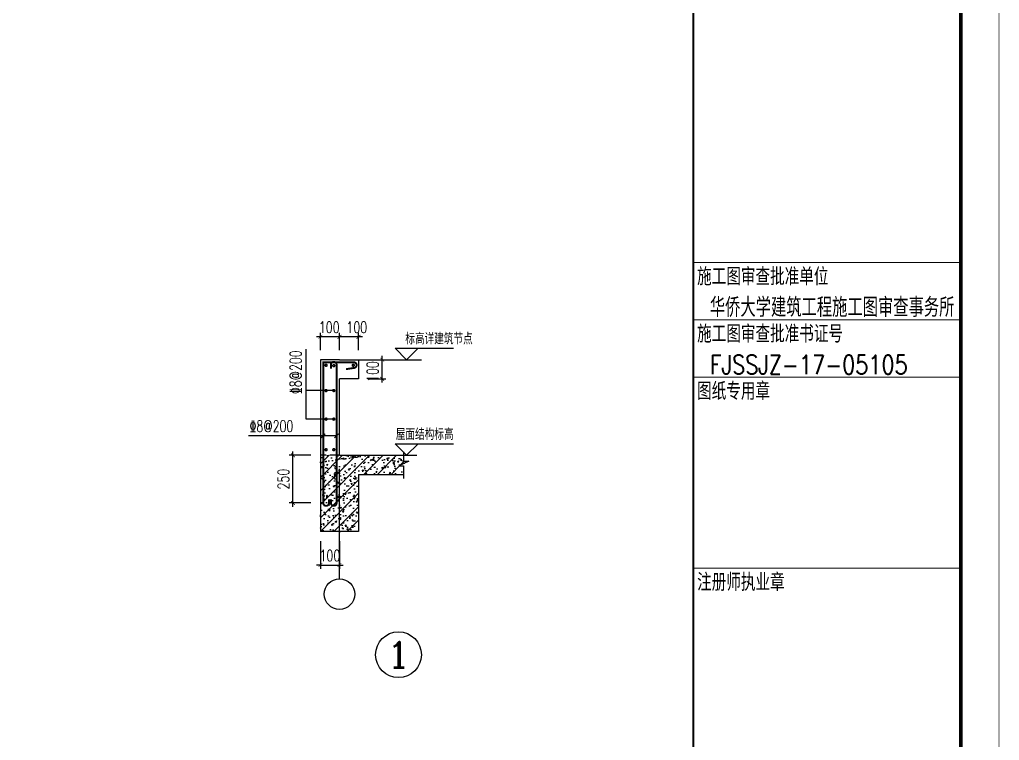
# Model space of a CAD drawing. Extents: x -21254 to 860439, y -324318 to 454338.
# Drawn here: x 492466 to 518103, y -220715 to -201846 of the extents above; entities that cross this region are included whole.
import ezdxf
from ezdxf.enums import TextEntityAlignment as Align

# ---------------------------------------------------------------- set-up
doc = ezdxf.new("R2010")
doc.units = 0
doc.header["$LTSCALE"] = 1000
doc.header["$MEASUREMENT"] = 0
doc.linetypes.add('DASH', pattern=[0.35, 0.25, -0.1])
doc.layers.get('0').update_dxf_attribs({"linetype": 'CONTINUOUS'})
doc.layers.get('Defpoints').update_dxf_attribs({"linetype": 'CONTINUOUS', "lineweight": 5})
for name, color, linetype, lineweight in [('DIM', 3, 'CONTINUOUS', 5), ('FRAME', 3, 'CONTINUOUS', 5), ('PUB_TEXT', 7, 'CONTINUOUS', 5)]:
    doc.layers.add(name, color=color, linetype=linetype, lineweight=lineweight)
doc.layers.add('DIM_COLUMN', color=3, linetype='CONTINUOUS')
doc.layers.add('DIMENSION', color=3, linetype='CONTINUOUS')
doc.styles.add('_HZTXT', font='TXT', dxfattribs={"width": 0.8, "bigfont": 'HZTXT'})
doc.styles.add('COMPLEX', font='COMPLEX')
doc.styles.add('DXFS', font='txt.shx', dxfattribs={"width": 0.65, "bigfont": 'dxfs.shx'})
doc.styles.add('FRAME', font='simhei.ttf', dxfattribs={"width": 0.7})
doc.styles.add('TSSD_Dimension', font='TXT.shx', dxfattribs={"width": 0.7, "bigfont": 'hztxt.shx'})
doc.dimstyles.new('TSSD_20_100', dxfattribs={"dimtxt": 300, "dimasz": 100, "dimexe": 100, "dimexo": 250, "dimgap": 100, "dimtad": 1, "dimdec": 0, "dimlfac": 0.2, "dimzin": 0, "dimdsep": 46, "dimtxsty": 'TSSD_Dimension', "dimblk": 'ARCHTICK', "dimcen": 0, "dimdle": 100, "dimclrt": 7, "dimadec": 0, "dimazin": 0, "dimtfac": 1, "dimtdec": 0, "dimtix": 1, "dimtmove": 2, "dimatfit": 3, "dimfxl": 1, "dimtolj": 1, "dimtzin": 0, "dimarcsym": 0})

# ---------------------------------------------------------------- blocks, each defined once
blk = doc.blocks.new('_ARCHTICK')
at = {"color": 0, "linetype": 'ByBlock', "const_width": 0.15}
blk.add_lwpolyline([(-0.5, -0.5), (0.5, 0.5)], dxfattribs=at)
blk = doc.blocks.new('*D1311')
at = {"layer": 'Defpoints', "color": 0, "transparency": 16777216}
for p in [(499619, -213250), (500336, -213250), (500336, -214500)]:
    blk.add_point(p, dxfattribs=at)
at = {"layer": 'DIM', "color": 0, "lineweight": -2, "transparency": 16777216}
for p, q in [((500086, -213250), (499519, -213250)), ((499619, -214600), (499619, -213150)), ((500086, -214500), (499519, -214500))]:
    blk.add_line(p, q, dxfattribs=at)
at = {"layer": 'DIM', "color": 0, "lineweight": -2, "transparency": 16777216, "xscale": 100, "yscale": 100, "zscale": 100}
for p, rotation in [((499619, -213250), 90), ((499619, -214500), 270)]:
    blk.add_blockref('_ARCHTICK', p, dxfattribs=dict(at, rotation=rotation))
at = {"layer": 'DIM', "color": 7, "transparency": 16777216, "insert": (499369, -213875), "char_height": 300, "attachment_point": 5, "rotation": 90, "style": 'TSSD_Dimension'}
blk.add_mtext('\\A1;250', dxfattribs=at)
blk = doc.blocks.new('*D1312')
at = {"layer": 'Defpoints', "color": 0, "transparency": 16777216}
for p in [(500336, -215250), (500836, -215250), (500836, -216126)]:
    blk.add_point(p, dxfattribs=at)
at = {"layer": 'DIM', "color": 0, "lineweight": -2, "transparency": 16777216}
for p, q in [((500336, -215500), (500336, -216226)), ((500836, -215500), (500836, -216226)), ((500336, -216126), (500236, -216126)), ((500336, -216126), (500836, -216126)), ((500836, -216126), (500936, -216126))]:
    blk.add_line(p, q, dxfattribs=at)
at = {"layer": 'DIM', "color": 0, "lineweight": -2, "transparency": 16777216, "xscale": 100, "yscale": 100, "zscale": 100}
blk.add_blockref('_ARCHTICK', (500336, -216126), dxfattribs=at)
at = {"layer": 'DIM', "color": 0, "lineweight": -2, "transparency": 16777216, "xscale": 100, "yscale": 100, "zscale": 100, "rotation": 180}
blk.add_blockref('_ARCHTICK', (500836, -216126), dxfattribs=at)
at = {"layer": 'DIM', "color": 7, "transparency": 16777216, "insert": (500586, -215876), "char_height": 300, "attachment_point": 5, "style": 'TSSD_Dimension'}
blk.add_mtext('\\A1;100', dxfattribs=at)
blk = doc.blocks.new('轴号')
at = {"layer": 'DIMENSION'}
blk.add_circle((0, -400), 400, dxfattribs=at)
at = {"layer": 'DIMENSION', "style": 'COMPLEX', "width": 1.041667}
blk.add_attdef('A', text='', height=448, dxfattribs=at).set_placement((-200, -624), (200, -624), align=Align.FIT)
blk = doc.blocks.new('*D1313')
at = {"layer": 'Defpoints', "color": 0, "transparency": 16777216}
for p in [(500836, -210150), (500836, -210750), (501336, -210750)]:
    blk.add_point(p, dxfattribs=at)
at = {"layer": 'DIM', "color": 0, "lineweight": -2, "transparency": 16777216}
for p, q in [((501436, -210150), (500736, -210150)), ((500836, -210500), (500836, -210050)), ((501336, -210500), (501336, -210050))]:
    blk.add_line(p, q, dxfattribs=at)
at = {"layer": 'DIM', "color": 0, "lineweight": -2, "transparency": 16777216, "xscale": 100, "yscale": 100, "zscale": 100, "rotation": 180}
blk.add_blockref('_ARCHTICK', (500836, -210150), dxfattribs=at)
at = {"layer": 'DIM', "color": 0, "lineweight": -2, "transparency": 16777216, "xscale": 100, "yscale": 100, "zscale": 100}
blk.add_blockref('_ARCHTICK', (501336, -210150), dxfattribs=at)
at = {"layer": 'DIM', "color": 7, "transparency": 16777216, "insert": (501289, -209900), "char_height": 300, "attachment_point": 5, "style": 'TSSD_Dimension'}
blk.add_mtext('\\A1;100', dxfattribs=at)
blk = doc.blocks.new('*D1314')
at = {"layer": 'Defpoints', "color": 0, "transparency": 16777216}
for p in [(500336, -210150), (500336, -210750), (500836, -210750)]:
    blk.add_point(p, dxfattribs=at)
at = {"layer": 'DIM', "color": 0, "lineweight": -2, "transparency": 16777216}
for p, q in [((500936, -210150), (500236, -210150)), ((500336, -210500), (500336, -210050)), ((500836, -210500), (500836, -210050))]:
    blk.add_line(p, q, dxfattribs=at)
at = {"layer": 'DIM', "color": 0, "lineweight": -2, "transparency": 16777216, "xscale": 100, "yscale": 100, "zscale": 100, "rotation": 180}
blk.add_blockref('_ARCHTICK', (500336, -210150), dxfattribs=at)
at = {"layer": 'DIM', "color": 0, "lineweight": -2, "transparency": 16777216, "xscale": 100, "yscale": 100, "zscale": 100}
blk.add_blockref('_ARCHTICK', (500836, -210150), dxfattribs=at)
at = {"layer": 'DIM', "color": 7, "transparency": 16777216, "insert": (500568, -209900), "char_height": 300, "attachment_point": 5, "style": 'TSSD_Dimension'}
blk.add_mtext('\\A1;100', dxfattribs=at)
blk = doc.blocks.new('*D1315')
at = {"layer": 'Defpoints', "color": 0, "transparency": 16777216}
for p in [(501336, -210750), (501953, -210750), (501336, -211250)]:
    blk.add_point(p, dxfattribs=at)
at = {"layer": 'DIM', "color": 0, "lineweight": -2, "transparency": 16777216}
for p, q in [((501953, -211350), (501953, -210650)), ((501586, -210750), (502053, -210750)), ((501586, -211250), (502053, -211250))]:
    blk.add_line(p, q, dxfattribs=at)
at = {"layer": 'DIM', "color": 0, "lineweight": -2, "transparency": 16777216, "xscale": 100, "yscale": 100, "zscale": 100}
for p, rotation in [((501953, -210750), 90), ((501953, -211250), 270)]:
    blk.add_blockref('_ARCHTICK', p, dxfattribs=dict(at, rotation=rotation))
at = {"layer": 'DIM', "color": 7, "transparency": 16777216, "insert": (501703, -211059), "char_height": 300, "attachment_point": 5, "rotation": 90, "style": 'TSSD_Dimension'}
blk.add_mtext('\\A1;100', dxfattribs=at)
blk = doc.blocks.new('BW-42863411', base_point=(676491, -11107, 0))
at = {"layer": 'FRAME'}
for p, q in [((794391, 20893), (787391, 20893)), ((794391, 19393), (787391, 19393)), ((794391, 17893), (787391, 17893)), ((794391, 12893), (787391, 12893))]:
    blk.add_line(p, q, dxfattribs=at)
for points, const_width in [([(676491, 72993), (676491, -11107), (795391, -11107), (795391, 72993)], 20), ([(678991, 71993), (678991, -10107), (794391, -10107), (794391, 71993)], 100)]:
    blk.add_lwpolyline(points, close=True, dxfattribs=dict(at, const_width=const_width))
at = {"layer": 'FRAME', "const_width": 50}
blk.add_lwpolyline([(787391, 71993), (787391, -10107)], dxfattribs=at)
at = {"layer": 'FRAME', "char_height": 400, "attachment_point": 1, "style": 'FRAME'}
for s, insert, width in [('施工图审查批准单位', (787491, 20743), 5412.54), ('施工图审查批准书证号', (787491, 19243), 6008.14), ('图纸专用章', (787491, 17743), 2928.14), ('注册师执业章', (787491, 12743), 3554.58)]:
    blk.add_mtext(s, dxfattribs=dict(at, insert=insert, width=width))

msp = doc.modelspace()

# ---------------------------------------------------------------- hatches: boundary and pattern name
at = {"layer": 'DIMENSION'}
h = msp.add_hatch(dxfattribs=at)
h.set_pattern_fill('ARMORED', color=253, scale=50, style=0)
h.set_pattern_definition([(50, (240410.38, -462796.56), (358.6301, -31.37607), [37.5, -412.5]), (355, (240410.4, -462796.56), (-69.37567, 376.09607), [30, -330]), (100.4514, (240440.27, -462799.17), (289.2547, 344.71977), [31.8701, -350.57106]), (46.1842, (240410.4, -462696.56), (533.6205, -82.7595), [56.25, -618.75]), (96.6356, (240454.85, -462703.46), (467.33135, 487.0589), [47.80514, -525.8565]), (351.1842, (240410.4, -462696.56), (467.331, 487.0593), [45, -495]), (21, (240460.38, -462721.56), (298.45353, -201.30945), [37.5, -412.5]), (326, (240460.4, -462721.56), (121.65767, 362.57502), [30, -330]), (71.4514, (240485.25, -462738.34), (420.1113, 161.26525), [31.8701, -350.57106]), (37.5, (240410.38, -462796.56), (6.079928, 166.446927), [0, -326, 0, -335, 0, -331.25]), (7.5, (240410.38, -462796.56), (131.53477, 197.20586), [0, -191, 0, -318.5, 0, -126.25]), (327.5, (240298.88, -462796.56), (266.91122, -11.277436), [0, -125, 0, -390, 0, -517.5]), (317.5, (240248.88, -462796.56), (291.59308, 50.05249), [0, -162.5, 0, -259, 0, -367.5]), (45, (240410.38, -462796.56), (-176.7767, 176.7767), [])])
h.paths.add_polyline_path([(502515.488, -213750.219), (502515.488, -213529.826), (502390.488, -213529.826), (502649.916, -213404.826), (502515.488, -213404.826), (502515.488, -213250.219), (501285.493, -213250.219), (500836.278, -213250.219), (500336.278, -213250.219), (500336.278, -215250.219), (501336.278, -215250.219), (501336.278, -213750.219)])

# ---------------------------------------------------------------- linework, layer by layer
at = {"layer": 'DIM_COLUMN'}
for p, q in [((500358.245, -212794.482), (500464.311, -212688.416)), ((500708.245, -212794.482), (500814.311, -212688.416))]:
    msp.add_line(p, q, dxfattribs=at)
at = {"layer": 'DIMENSION'}
for p, q in [((499963.852, -212304.744), (499963.852, -210476.937)), ((500336.278, -210750.219), (500336.278, -213250.219)), ((500836.278, -210750.219), (500336.278, -210750.219)), ((500836.278, -210750.219), (502986.364, -210750.219)), ((501336.278, -210750.219), (501336.278, -211250.219)), ((500836.278, -213250.219), (500836.278, -211250.219)), ((501336.278, -211250.219), (500836.278, -211250.219)), ((500687.559, -211556.937), (499963.852, -211556.937)), ((500687.559, -212304.744), (499963.852, -212304.744)), ((500761.278, -212741.449), (498458.42, -212741.449)), ((500336.278, -213250.219), (500336.278, -215250.219)), ((500836.278, -213250.219), (502515.488, -213250.219)), ((501285.493, -213250.219), (502861.821, -213250.219)), ((500836.278, -216485.679), (500836.278, -213607.866)), ((501336.278, -213750.219), (502515.488, -213750.219)), ((501336.278, -213750.219), (501336.278, -215250.219)), ((501336.278, -215250.219), (500336.278, -215250.219))]:
    msp.add_line(p, q, dxfattribs=at)
at = {"layer": 'DIMENSION', "linetype": 'DASH'}
msp.add_line((500836.278, -213250.219), (500336.278, -213250.219), dxfattribs=at)
at = {"layer": 'DIMENSION'}
for points in [[(502893.861, -210450.219), (502593.861, -210750.219), (502293.861, -210450.219), (503821.848, -210450.219)], [(502893.861, -212950.219), (502593.861, -213250.219), (502293.861, -212950.219), (503821.848, -212950.219)], [(502515.488, -213157.38), (502515.488, -213404.826), (502649.916, -213404.826), (502390.488, -213529.826), (502515.488, -213529.826), (502515.488, -213855.092)]]:
    msp.add_lwpolyline(points, dxfattribs=at)
at = {"layer": 'DIMENSION', "color": 1, "const_width": 50}
for points in [[(501006.59, -210997.178), (501209.143, -210965.626, 1), (501209.143, -210815.626), (500411.278, -210815.626), (500411.278, -214500.219, 1), (500561.278, -214500.219), (500561.278, -214400.219)], [(500611.278, -210981.266), (500611.278, -210881.266, -1), (500761.278, -210881.266), (500761.278, -214500.219, -1), (500611.278, -214500.219), (500611.278, -214400.219)]]:
    msp.add_lwpolyline(points, format="xyb", dxfattribs=at)
for points in [[(500464.996, -210894.76, 1), (500504.996, -210894.76, 1)], [(500667.559, -210905.602, 1), (500707.559, -210905.602, 1)], [(501175.547, -210894.76, 1), (501215.547, -210894.76, 1)], [(500464.996, -211556.937, 1), (500504.996, -211556.937, 1)], [(500667.559, -211556.937, 1), (500707.559, -211556.937, 1)], [(500464.996, -212304.744, 1), (500504.996, -212304.744, 1)], [(500667.559, -212304.744, 1), (500707.559, -212304.744, 1)], [(500464.996, -213105.596, 1), (500504.996, -213105.596, 1)], [(500667.559, -213105.596, 1), (500707.559, -213105.596, 1)]]:
    msp.add_lwpolyline(points, format="xyb", close=True, dxfattribs=at)

# ---------------------------------------------------------------- block references
at = {"layer": 'DIMENSION'}
for name, p in [('BW-42863411', (399193.009, -240207.747, 0)), ('轴号', (500836.278, -216485.679))]:
    msp.add_blockref(name, p, dxfattribs=at)
ref = msp.add_blockref('轴号', (502380.64, -217871.764), dxfattribs=dict(at, xscale=1.5, yscale=1.5, zscale=1.5))
ref.add_attrib('A', '1', dxfattribs={"height": 672, "style": 'COMPLEX', "width": 2.083333}).set_placement((502080.64, -218807.764), (502680.64, -218807.764), align=Align.FIT)

# ---------------------------------------------------------------- texts
at = {"layer": 'DIMENSION', "style": 'DXFS', "width": 0.7}
for s, p in [('标高详建筑节点', (504322.811, -210350.219)), ('屋面结构标高', (503821.848, -212850.219))]:
    msp.add_text(s, height=300, dxfattribs=at).set_placement(p, align=Align.RIGHT)
msp.add_text('%%1328@200', height=300, rotation=90, dxfattribs=at).set_placement((499839.278, -211648.359))
msp.add_text('%%1328@200', height=300, dxfattribs=at).set_placement((498484.306, -212638.64))
at = {"layer": 'PUB_TEXT', "style": '_HZTXT', "width": 0.8}
for s, p in [('华侨大学建筑工程施工图审查事务所', (510526.295, -209628.686)), ('FJSSJZ-17-05105', (510526.295, -211128.686))]:
    msp.add_text(s, height=500, dxfattribs=at).set_placement(p)

# ---------------------------------------------------------------- dimensions: what is measured, and where the dimension line sits
at = {"layer": 'DIM'}
for base, p1, p2, picture, middle in [((500336.278, -210150.219), (500836.278, -210750.219), (500336.278, -210750.219), '*D1314', (500567.86, -209900.219)), ((500836.278, -210150.219), (501336.278, -210750.219), (500836.278, -210750.219), '*D1313', (501288.55, -209900.219))]:
    dim = msp.add_linear_dim(base=base, p1=p1, p2=p2, dimstyle='TSSD_20_100', dxfattribs=at)
    dim.commit()
    dim.dimension.update_dxf_attribs({"geometry": picture, "text_midpoint": middle, "dimtype": 160})
dim = msp.add_linear_dim(base=(501952.616, -210750.219), p1=(501336.278, -211250.219), p2=(501336.278, -210750.219), angle=90, dimstyle='TSSD_20_100', dxfattribs=at)
dim.commit()
dim.dimension.update_dxf_attribs({"geometry": '*D1315', "text_midpoint": (501702.616, -211058.568), "dimtype": 160})
for base, p1, p2, angle, picture, middle in [((499619.113, -213250.219), (500336.278, -214500.219), (500336.278, -213250.219), 90, '*D1311', (499369.113, -213875.219)), ((500836.278, -216125.773), (500336.278, -215250.219), (500836.278, -215250.219), 180, '*D1312', (500586.278, -215875.773))]:
    dim = msp.add_linear_dim(base=base, p1=p1, p2=p2, angle=angle, dimstyle='TSSD_20_100', dxfattribs=at)
    dim.commit()
    dim.dimension.update_dxf_attribs({"geometry": picture, "text_midpoint": middle})

doc.saveas('drawing.dxf')
